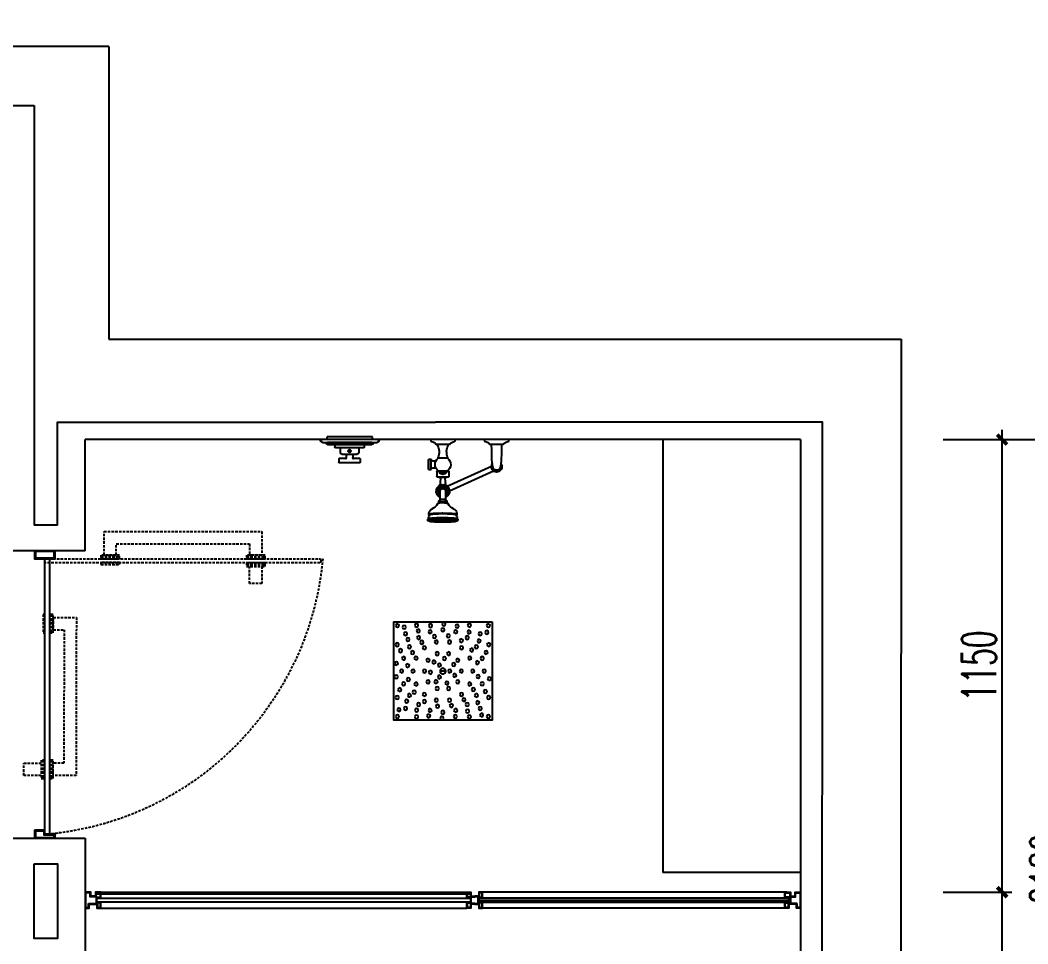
# Model space of a CAD drawing. Header units: inches. Extents: x 24920 to 61775, y 10942 to 38819.
# Drawn here: x 37308 to 39869, y 32917 to 35264 of the extents above; entities that cross this region are included whole.
import ezdxf

# ---------------------------------------------------------------- set-up
doc = ezdxf.new("R2010")
doc.units = ezdxf.units.IN
doc.header["$MEASUREMENT"] = 0
doc.header["$PDMODE"] = 1
doc.linetypes.add('HIDDEN', pattern=[9.525, 6.35, -3.175])
for name, color, linetype in [('cDS-Door', 2, 'Continuous'), ('cDS-FIXT', 31, 'Continuous'), ('DS-FINISH', 20, 'Continuous'), ('DS-GLASS', 12, 'Continuous'), ('FC-DIM-1', 50, 'Continuous'), ('FF-FIXT', 2, 'Continuous'), ('WALL', 2, 'Continuous')]:
    doc.layers.add(name, color=color, linetype=linetype)
doc.styles.add('DIM', font='simplex.shx', dxfattribs={"width": 0.6, "bigfont": 'extfont.shx'})
doc.linetypes.add('ZIGZAG', pattern='A,0.0001,-0.2,[131,ltypeshp.shx,S=0.2,R=0,X=-0.2,Y=0],-0.4,[131,ltypeshp.shx,S=0.2,R=180,X=0.2,Y=0],-0.2', length=0.8001)
doc.dimstyles.new('1比25', dxfattribs={"dimscale": 25, "dimtxt": 3.5, "dimasz": 1, "dimexe": 1, "dimexo": 1, "dimgap": 0.6, "dimtad": 1, "dimdec": 0, "dimrnd": 5, "dimzin": 0, "dimdsep": 46, "dimtxsty": 'DIM', "dimblk": 'ARCHTICK', "dimcen": 0.09, "dimdle": 1, "dimclrd": 1, "dimclre": 1, "dimclrt": 1, "dimadec": 0, "dimazin": 0, "dimtfac": 1, "dimtdec": 0, "dimtix": 1, "dimtmove": 2, "dimatfit": 3, "dimldrblk": '引线箭头（自定义）', "dimfxl": 0, "dimtolj": 1, "dimtzin": 0, "dimarcsym": 0})

# ---------------------------------------------------------------- blocks, each defined once
blk = doc.blocks.new('PF RAIN SHOWER 250')
at = {"layer": 'FF-FIXT', "color": 35}
blk.add_line((26.9, 0.8), (16.9, 0.8), dxfattribs=at)
at = {"layer": 'FF-FIXT'}
blk.add_lwpolyline([(107.6, -84.9), (107.6, 86.5), (-63.8, 86.5), (-63.8, -84.9)], close=True, dxfattribs=at)
at = {"layer": 'FF-FIXT', "color": 250}
for centre in [(-57.3, 80), (-54.7, 68.2), (-24.1, 80.5), (-23.9, 68.9), (-2.8, 79), (-0.4, 69.3), (20.2, 82.8), (21.9, 72.8), (43.4, 79.9), (44.1, 69.3), (64.8, 70.7), (67.9, 80.5), (89.3, 77.4), (101.1, 80), (-43.2, 65.9), (-41.2, 53.2), (-20.4, 59.1), (-10.3, 53.8), (10.3, 51.5), (12.5, 62.1), (33.5, 51.5), (36.6, 61), (58.6, 50.8), (64.2, 59.1), (82.7, 55.8), (86.9, 65.9), (-57.8, 46.8), (-53.4, 33.3), (-36.4, 43.1), (-28.1, 37.5), (-10.5, 41.5), (54.3, 41.5), (74.9, 33), (80.1, 43.1), (95.8, 36.4), (101.6, 46.8), (-46.6, 23.1), (-38.3, 15.5), (-25, 23.4), (-4, 19.6), (10, 19.3), (12, 31.2), (28.9, 21.7), (31.8, 31.2), (47.8, 19.6), (68.7, 23.4), (90.4, 23.1), (-59.5, 10.8), (-50.1, 0.8), (-30.1, 0.8), (-10.1, 0.8), (0, 3), (15.9, 11.2), (33.9, 0.8), (42.6, 8.3), (53.9, 0.8), (73.9, 0.8), (83.2, 10.2), (93.9, 0.8), (102.8, 14.2), (-59, -12.5), (-39.4, -8.6), (-4, -18), (6.5, -14.9), (15.9, -9.6), (40.7, -10.7), (47.8, -18), (82.1, -13.9), (-52, -34.8), (-46.6, -21.4), (-31.1, -31.4), (-25, -21.8), (12, -29.6), (24.6, -21), (31.8, -29.6), (68.7, -21.8), (71.9, -35.9), (90.4, -21.4), (97.2, -31.7), (-57.8, -45.2), (-39, -54.2), (-36.4, -41.5), (-14.8, -49.2), (-10.5, -39.8), (10.3, -49.9), (33.5, -49.9), (54.1, -52.2), (54.3, -39.8), (80.1, -41.5), (85, -51.6), (101.6, -45.2), (-43.2, -64.2), (-21, -69.1), (-20.4, -57.4), (-0.4, -67.7), (7.2, -59.4), (21.9, -71.2), (31.3, -60.5), (44.1, -67.7), (64.2, -57.4), (67.6, -67.2), (86.9, -64.2), (98.4, -66.6), (-57.3, -78.4), (-45.5, -75.7), (-24.1, -78.9), (0.4, -78.3), (23.6, -81.2), (46.6, -77.4), (67.9, -78.9), (101.1, -78.4)]:
    blk.add_circle(centre, 3, dxfattribs=at)
at = {"layer": 'FF-FIXT', "color": 35}
blk.add_circle((21.9, 0.8), 5, dxfattribs=at)
blk = doc.blocks.new('A$C4E025729')
at = {"layer": 'cDS-Door', "color": 251, "linetype": 'HIDDEN', "elevation": 0}
for points in [[(648, 52.3), (650, 54.3), (650, 751.3), (648, 753.3), (642, 753.3), (640, 751.3), (640, 54.3), (642, 52.3)], [(630.6, 611.8), (640, 611.8), (640, 564.8), (630.6, 564.8)], [(650, 611.8), (659.4, 611.8), (659.4, 564.8), (650, 564.8)], [(635.4, 241.8), (640.1, 241.8), (640.1, 194.8), (635.4, 194.8)], [(650.1, 241.8), (659.5, 241.8), (659.5, 194.8), (650.1, 194.8)]]:
    blk.add_lwpolyline(points, close=True, dxfattribs=at)
for points in [[(630.6, 603.9), (586.7, 603.9), (586.7, 572.6), (630.6, 572.6)], [(635.3, 564.8), (635.3, 611.8)], [(654.7, 564.8), (654.7, 611.8)], [(659.5, 202.6), (719, 202.7), (719, 604), (659.4, 603.9)], [(659.4, 603.9), (659.4, 572.6)], [(659.5, 233.9), (687.7, 233.9), (687.7, 572.6), (659.4, 572.6)], [(654.8, 194.8), (654.8, 241.8)], [(659.5, 202.6), (659.5, 233.9)]]:
    blk.add_lwpolyline(points, dxfattribs=at)
at = {"layer": 'cDS-Door', "color": 251, "linetype": 'HIDDEN'}
for points in [[(500.7, 73.7), (500.7, 132.3), (99.4, 132.2), (99.4, 73.7)], [(469.4, 73.7), (469.4, 101), (130.7, 100.9), (130.7, 73.7)], [(138.5, 69), (91.5, 69)], [(99.4, 73.7), (130.7, 73.7)], [(508.5, 69), (461.5, 69)], [(500.7, 73.7), (469.4, 73.7)], [(138.5, 47.6), (91.5, 47.6)], [(99.4, 42.9), (99.4, -1), (130.7, -1), (130.7, 42.9)]]:
    blk.add_lwpolyline(points, dxfattribs=at)
at = {"layer": 'cDS-Door', "color": 1}
blk.add_lwpolyline([(650, 62.3), (648, 64.3), (-48, 64.3), (-50, 62.3), (-50, 54.3), (-48, 52.3), (648, 52.3), (650, 54.3)], close=True, dxfattribs=at)
at = {"layer": 'cDS-Door', "color": 251, "linetype": 'HIDDEN'}
for points in [[(91.5, 64.3), (91.5, 73.7), (138.5, 73.7), (138.5, 64.3)], [(91.5, 42.9), (91.5, 52.3), (138.5, 52.3), (138.5, 42.9)], [(461.5, 64.3), (461.5, 73.7), (508.5, 73.7), (508.5, 64.3)], [(461.5, 47.6), (461.5, 52.3), (508.5, 52.3), (508.5, 47.6)]]:
    blk.add_lwpolyline(points, close=True, dxfattribs=at)
blk.add_arc((719.1, -10.9), 772.3, 95.1342, 174.7839, dxfattribs=at)
blk = doc.blocks.new('A$C071D5F4F')
at = {"layer": 'FF-FIXT'}
for p, q in [((-166.5, 0), (-166.5, -4.4)), ((-166.5, 0), (-106.5, 0)), ((-106.5, -4.4), (-106.5, 0)), ((-30, 0), (-30, -4.4)), ((-30, 0), (30, 0)), ((30, -4.4), (30, 0)), ((167.2, 0), (162.2, 0)), ((162.2, -2), (162.2, 0)), ((167.2, 0), (305.9, 0)), ((310.9, 0), (305.9, 0)), ((310.9, 0), (310.9, -2)), ((-153.5, -12), (-119.5, -12)), ((-17, -12), (17, -12)), ((305.9, -7), (167.2, -7)), ((180.2, -7.5), (177.2, -7.5)), ((177.2, -9.5), (177.2, -7.5)), ((179.2, -7.5), (179.2, -7)), ((180.2, -7.5), (292.9, -7.5)), ((292.9, -12.5), (180.2, -12.5)), ((199.7, -12.5), (199.7, -18.5)), ((273.2, -20), (201.2, -20)), ((213.7, -20), (213.7, -33.1)), ((260.7, -20), (260.7, -33.1)), ((274.7, -12.5), (274.7, -18.5)), ((295.9, -7.5), (292.9, -7.5)), ((293.9, -7.5), (293.9, -7)), ((295.9, -7.5), (295.9, -9.5)), ((12.6, -46.5), (-12.6, -46.5)), ((29.7, -50.7), (26.8, -53.3)), ((210.3, -48.8), (209.9, -57.3)), ((211.1, -48.1), (216.7, -48.1)), ((216.7, -48.1), (230.8, -48.1)), ((256.7, -37.1), (217.7, -37.1)), ((229.1, -37.1), (228.8, -45.8)), ((243.6, -48.1), (257.7, -48.1)), ((245.2, -37.1), (245.2, -38.3)), ((245.3, -40.8), (245.5, -45.8)), ((257.7, -48.1), (263.3, -48.1)), ((264, -48.8), (264.4, -57.3)), ((-147.8, -66.6), (-147.8, -71.2)), ((-125.4, -66.2), (-126, -64.4)), ((-125.3, -70.4), (-125.3, -67.4)), ((19, -56.8), (19, -54.5)), ((19, -71.5), (19, -69.2)), ((26.1, -53.5), (20, -53.5)), ((20, -72.5), (26.1, -72.5)), ((26.8, -72.7), (29.7, -75.3)), ((36.7, -51.5), (36.7, -74.5)), ((216.7, -58.1), (210.6, -58.1)), ((231, -58.1), (216.7, -58.1)), ((243.4, -58.1), (231, -58.1)), ((257.7, -58.1), (243.4, -58.1)), ((263.7, -58.1), (257.7, -58.1)), ((-15.4, -80.6), (-15.4, -93.9)), ((-14.5, -80), (-10.5, -80)), ((0, -94.5), (-14.5, -94.5)), ((-10.4, -80.1), (0, -80.1)), ((0, -80.5), (-8.9, -80.5)), ((-7.5, -84.3), (7.5, -84.3)), ((0, -80.1), (10.4, -80.1)), ((8.9, -80.5), (0, -80.5)), ((14.5, -94.5), (0, -94.5)), ((10.5, -80), (14.5, -80)), ((11.1, -80), (11.1, -79.6)), ((15.4, -80.6), (15.4, -93.9)), ((-7.1, -152.1), (-10.3, -155.2)), ((-7, -131), (-7, -152)), ((7, -152), (7, -131)), ((10.3, -155.2), (7.1, -152.1)), ((-10.9, -159.9), (-10.9, -161.6)), ((-10.3, -155.2), (-10.5, -155.7)), ((-10.5, -155.7), (-10.5, -158.1)), ((10.3, -155.2), (10.5, -155.7)), ((10.5, -158.1), (10.5, -155.7)), ((10.9, -161.6), (10.9, -159.9)), ((-36.2, -197.3), (-36.2, -201.3)), ((-35.6, -189.4), (-36, -190.2)), ((-36, -190.9), (-35.9, -191.2)), ((-35.9, -191.2), (-34.9, -192.3)), ((-35.5, -189), (-35.6, -189.4)), ((-34.5, -193.5), (-34.5, -193.9)), ((-5.8, -202.5), (-5.8, -204)), ((-5.5, -204.3), (-2.8, -204.7)), ((-5.5, -204.3), (-5.4, -204.3)), ((-5.4, -204.3), (-2.7, -204.7)), ((-2.7, -204.7), (-2.8, -204.7)), ((-2.7, -204.7), (2.7, -204.7)), ((-2.7, -204.7), (2.7, -204.7)), ((-2.7, -204.7), (-2.7, -204.7)), ((2.7, -204.7), (5.4, -204.3)), ((2.8, -204.7), (2.7, -204.7)), ((2.7, -204.7), (2.7, -204.7)), ((2.8, -204.7), (5.5, -204.3)), ((5.4, -204.3), (5.5, -204.3)), ((5.8, -204), (5.8, -202.5)), ((34.5, -193.9), (34.5, -193.5)), ((34.9, -192.3), (35.9, -191.2)), ((35, -192), (34.9, -192.3)), ((35.2, -195.4), (35.1, -195.3)), ((36, -190.2), (35.6, -189.4)), ((36.2, -201.3), (36.2, -197.3)), ((38.5, -204.6), (38.6, -204.6))]:
    blk.add_line(p, q, dxfattribs=at)
at = {"layer": 'FF-FIXT', "color": 8}
for p, q in [((179.2, 7), (293.9, 7)), ((179.2, 0), (179.2, 7)), ((293.9, 0), (293.9, 7)), ((-11.1, -118.5), (-123.2, -67.5)), ((-128.8, -79.9), (-16.7, -130.9))]:
    blk.add_line(p, q, dxfattribs=at)
at = {"layer": 'FF-FIXT', "extrusion": (0, 1, 0)}
for p, q in [((29.9, -75.5), (29.9, -50.5)), ((29.9, -50.5), (36.1, -50.5)), ((36.1, -75.5), (36.1, -50.5)), ((36.1, -75.5), (29.9, -75.5))]:
    blk.add_line(p, q, dxfattribs=at)
at = {"layer": 'FF-FIXT', "flags": 128}
for points in [[(-149.2, -12), (-148.9, -26.6), (-148.8, -33.2), (-148.7, -39.8), (-148.5, -46.3), (-148.4, -52.9)], [(-124.7, -52.9), (-124.6, -46.3), (-124.4, -39.8), (-124.3, -33.2), (-124.2, -26.6), (-123.9, -12)], [(-148.4, -52.9), (-148, -56.7), (-147.6, -59.7), (-147.3, -62), (-147, -63.8), (-146.7, -65.8), (-146.2, -68.2), (-145.5, -71), (-144.9, -72.3), (-144.5, -73)], [(-147, -64.2), (-147.2, -64.6), (-147.8, -66.6)], [(-128.6, -73), (-128.2, -72.3), (-127.6, -71), (-126.8, -68.2), (-126.3, -65.8), (-126, -63.8), (-125.8, -62), (-125.5, -59.7), (-125.1, -56.7), (-124.7, -52.9)], [(-4.8, -97.4), (-5.9, -107.3), (-6.4, -111.4)], [(6.4, -111.4), (6.2, -109.3), (4.8, -97.4)], [(-14.1, -122.1), (-14, -121.9), (-13.9, -121.7)], [(-13.9, -140.3), (-14, -140.1), (-14.1, -139.9)], [(-7, -133.6), (-7.3, -132.7), (-7.5, -131)], [(-9.9, -161.3), (-10.1, -161.3), (-11.1, -161.5), (-12.1, -161.8), (-12.6, -162), (-13.1, -162.3), (-13.5, -162.8), (-13.5, -162.9)], [(-10.5, -158.1), (-10.4, -158.3), (-10.3, -158.6), (-10, -158.8), (-9.7, -158.9)], [(-10.3, -159.1), (-9.7, -158.9), (-9, -158.7), (-8, -158.6), (-6.6, -158.4), (-5.1, -158.3), (-3.3, -158.3), (-1.4, -158.2), (0.5, -158.2), (2.4, -158.2), (4.2, -158.3), (5.9, -158.4), (7.3, -158.5), (8.5, -158.6), (9.4, -158.8), (9.8, -158.9)], [(-4.2, -160.7), (-3, -160.7), (-1, -160.6), (1, -160.6), (3, -160.7), (4.8, -160.7), (6.6, -160.8), (8, -161), (9.2, -161.1), (10.1, -161.3), (10.7, -161.4), (10.8, -161.5)], [(9.7, -158.9), (10.2, -158.7), (10.4, -158.4), (10.5, -158.1)], [(-38, -202.3), (-38.4, -203.7), (-38.5, -204.7)], [(-38.5, -204.7), (-38.4, -205.4), (-38.1, -205.8), (-37.6, -206.1), (-36.9, -206.5), (-35.8, -206.8), (-35.3, -206.9)], [(-37.3, -201.7), (-37.8, -202), (-38, -202.3)], [(-37.3, -201.7), (-37.1, -201.7), (-36.4, -201.3), (-35.4, -201), (-34, -200.7), (-32.4, -200.4), (-30.4, -200.2), (-28.1, -199.9), (-25.6, -199.7), (-22.8, -199.5), (-19.8, -199.3), (-16.6, -199.1), (-13.3, -199), (-9.9, -198.9), (-6.3, -198.8), (-2.7, -198.8), (0.9, -198.8), (4.5, -198.8), (8.1, -198.8), (11.6, -198.9), (15, -199), (18.2, -199.2), (21.3, -199.4), (24.2, -199.6), (26.9, -199.8), (29.3, -200), (31.4, -200.3), (33.2, -200.6), (34.8, -200.9), (36, -201.2), (36.8, -201.5), (37.9, -202.3)], [(-36, -190.9), (-36, -190.2)], [(35.6, -189.4), (35.6, -189.4), (35.2, -189.1), (34.5, -188.8), (33.5, -188.5), (32.1, -188.2), (30.4, -187.9), (28.4, -187.6), (26.1, -187.4), (23.6, -187.2), (20.8, -187), (17.8, -186.8), (14.7, -186.6), (11.4, -186.5), (7.9, -186.4), (4.4, -186.4), (0.9, -186.3), (-2.7, -186.4), (-6.2, -186.4), (-9.7, -186.5), (-13, -186.6), (-16.3, -186.7), (-19.3, -186.9), (-22.2, -187.1), (-24.9, -187.3), (-27.3, -187.5), (-29.4, -187.8), (-31.3, -188), (-32.8, -188.3), (-34.1, -188.6), (-34.9, -188.9), (-35.5, -189.3), (-35.6, -189.4)], [(-35.6, -205), (-34.9, -204.8), (-33.7, -204.5), (-32.2, -204.2), (-30.3, -203.9), (-28.2, -203.6), (-25.8, -203.4), (-23.1, -203.2), (-20.3, -203), (-17.2, -202.8), (-14, -202.7), (-10.6, -202.6), (-7.1, -202.5), (-3.6, -202.5), (0, -202.4), (3.6, -202.5), (7.1, -202.5), (10.6, -202.6), (14, -202.7), (17.2, -202.8), (20.3, -203), (23.1, -203.2), (25.8, -203.4), (28.2, -203.6), (30.3, -203.9), (32.2, -204.2), (33.7, -204.5), (34.9, -204.8), (35.6, -205)], [(-35.3, -186.8), (-35.5, -188.5), (-35.5, -189.2)], [(-34.9, -192.3), (-35, -192), (-34.9, -191.7), (-34.3, -191.4), (-33.4, -191.1), (-32.2, -190.8), (-30.6, -190.5), (-28.8, -190.2), (-26.6, -190), (-24.1, -189.7), (-21.4, -189.5), (-18.5, -189.3), (-15.4, -189.2), (-12.2, -189), (-8.8, -188.9), (-5.3, -188.9), (-1.8, -188.8), (1.8, -188.8), (5.3, -188.9), (8.8, -188.9), (12.2, -189), (15.4, -189.2), (18.5, -189.3), (21.4, -189.5), (24.1, -189.7), (26.6, -190), (28.8, -190.2), (30.6, -190.5), (32.2, -190.8), (33.4, -191.1), (34.3, -191.4), (34.9, -191.7), (35, -192)], [(-21.5, -203.2), (-21.5, -203.2), (-21.7, -203.2), (-21.9, -203.2), (-22.2, -203.3), (-22.5, -203.2), (-22.7, -203.2), (-22.9, -203.2), (-22.9, -203.2), (-22.9, -203.2)], [(-16.8, -203.6), (-16.8, -203.7), (-17, -203.7), (-17.2, -203.7), (-17.5, -203.7), (-17.8, -203.7), (-18, -203.7), (-18.2, -203.7), (-18.2, -203.6), (-18.2, -203.6), (-18, -203.6), (-17.8, -203.6), (-17.5, -203.6), (-17.2, -203.6), (-17, -203.6), (-16.8, -203.6), (-16.8, -203.6)], [(-18.1, -203.6), (-18.1, -203.6), (-18.1, -203.6), (-18.1, -203.6), (-17.9, -203.6), (-17.7, -203.6), (-17.7, -203.6)], [(-17.7, -203.6), (-17.5, -203.6), (-17.2, -203.6), (-17, -203.6), (-16.9, -203.6), (-16.8, -203.6), (-16.8, -203.6)], [(-13.4, -203.3), (-13.4, -203.3), (-13.3, -203.3), (-13.3, -203.3), (-13.1, -203.3), (-12.9, -203.2), (-12.9, -203.2)], [(-12, -203.3), (-12, -203.3), (-12.2, -203.4), (-12.4, -203.4), (-12.7, -203.4), (-13, -203.4), (-13.2, -203.4), (-13.4, -203.3), (-13.4, -203.3), (-13.4, -203.3), (-13.2, -203.3), (-13, -203.2), (-12.7, -203.2), (-12.4, -203.2), (-12.2, -203.3), (-12, -203.3), (-12, -203.3)], [(-12.9, -203.2), (-12.7, -203.2), (-12.4, -203.2), (-12.2, -203.3), (-12.1, -203.3), (-12.1, -203.3), (-12.1, -203.3)], [(-11, -204), (-11, -204), (-11.2, -204), (-11.4, -204), (-11.7, -204), (-12, -204), (-12.2, -204), (-12.4, -204), (-12.4, -204), (-12.4, -204), (-12.2, -203.9), (-12, -203.9), (-11.7, -203.9), (-11.4, -203.9), (-11.2, -203.9), (-11, -204), (-11, -204)], [(-12.3, -204), (-12.3, -204), (-12.3, -203.9), (-12.3, -203.9), (-12.1, -203.9), (-11.9, -203.9), (-11.8, -203.9)], [(-11.8, -203.9), (-11.6, -203.9), (-11.4, -203.9), (-11.2, -203.9), (-11.1, -203.9), (-11, -204), (-11, -204)], [(-8.6, -202.9), (-8.6, -202.9), (-8.5, -202.9), (-8.5, -202.9), (-8.3, -202.9), (-8.1, -202.9), (-8.1, -202.9)], [(-7.2, -203), (-7.2, -203), (-7.4, -203), (-7.6, -203), (-7.9, -203), (-8.2, -203), (-8.4, -203), (-8.6, -203), (-8.6, -203), (-8.6, -202.9), (-8.4, -202.9), (-8.2, -202.9), (-7.9, -202.9), (-7.6, -202.9), (-7.4, -202.9), (-7.2, -202.9), (-7.2, -203)], [(-8.1, -202.9), (-7.9, -202.9), (-7.6, -202.9), (-7.4, -202.9), (-7.3, -202.9), (-7.3, -202.9), (-7.3, -202.9)], [(-6, -203.6), (-6, -203.6), (-6.2, -203.6), (-6.4, -203.6), (-6.7, -203.7), (-7, -203.6), (-7.2, -203.6), (-7.4, -203.6), (-7.4, -203.6), (-7.4, -203.6), (-7.2, -203.5), (-7, -203.5), (-6.7, -203.5), (-6.4, -203.5), (-6.2, -203.5), (-6, -203.6), (-6, -203.6)], [(-7.3, -203.6), (-7.3, -203.6), (-7.3, -203.6), (-7.3, -203.5), (-7.1, -203.5), (-6.9, -203.5), (-6.8, -203.5)], [(-6.8, -203.5), (-6.6, -203.5), (-6.4, -203.5), (-6.2, -203.5), (-6.1, -203.6), (-6, -203.6), (-6, -203.6)], [(-5.7, -204.2), (-5.8, -204.2), (-5.9, -204.2), (-5.8, -204.1), (-5.7, -204.1)], [(-5.8, -204.1), (-5.8, -204.1), (-5.8, -204.1), (-5.7, -204.1)], [(6, -203.6), (6, -203.6), (6.1, -203.6), (6.1, -203.5), (6.3, -203.5), (6.5, -203.5), (6.5, -203.5)], [(7.4, -203.6), (7.4, -203.6), (7.2, -203.6), (7, -203.6), (6.7, -203.7), (6.4, -203.6), (6.2, -203.6), (6, -203.6), (6, -203.6), (6, -203.6), (6.2, -203.5), (6.4, -203.5), (6.7, -203.5), (7, -203.5), (7.2, -203.5), (7.4, -203.6), (7.4, -203.6)], [(6.5, -203.5), (6.7, -203.5), (7, -203.5), (7.2, -203.5), (7.3, -203.6), (7.3, -203.6), (7.3, -203.6)], [(7.8, -204.1), (7.8, -204.1), (7.9, -204.1), (7.9, -204.1), (8.1, -204), (8.3, -204), (8.3, -204)], [(9.2, -204.1), (9.2, -204.1), (9, -204.1), (8.8, -204.2), (8.5, -204.2), (8.2, -204.2), (8, -204.1), (7.8, -204.1), (7.8, -204.1), (7.8, -204.1), (8, -204), (8.2, -204), (8.5, -204), (8.8, -204), (9, -204), (9.2, -204.1), (9.2, -204.1)], [(8.3, -204), (8.5, -204), (8.8, -204), (9, -204), (9.1, -204.1), (9.1, -204.1), (9.1, -204.1)], [(11.3, -202.8), (11.2, -202.8), (11.1, -202.8), (10.8, -202.8), (10.6, -202.9), (10.3, -202.8), (10.1, -202.8), (9.9, -202.8), (9.8, -202.8), (9.9, -202.8), (10.1, -202.7), (10.3, -202.7), (10.6, -202.7), (10.8, -202.7), (11.1, -202.7), (11.2, -202.8), (11.3, -202.8)], [(9.9, -202.8), (9.9, -202.8), (9.9, -202.8), (10, -202.7), (10.1, -202.7), (10.4, -202.7), (10.4, -202.7)], [(10.4, -202.7), (10.6, -202.7), (10.9, -202.7), (11.1, -202.7), (11.2, -202.8), (11.2, -202.8), (11.2, -202.8)], [(13.4, -203.3), (13.4, -203.3), (13.2, -203.4), (13, -203.4), (12.7, -203.4), (12.4, -203.4), (12.2, -203.4), (12, -203.3), (12, -203.3), (12, -203.3), (12.2, -203.3), (12.4, -203.2), (12.7, -203.2), (13, -203.2), (13.2, -203.3), (13.4, -203.3), (13.4, -203.3)], [(12.1, -203.3), (12.1, -203.3), (12.1, -203.3), (12.1, -203.3), (12.3, -203.3), (12.5, -203.2), (12.6, -203.2)], [(12.6, -203.2), (12.8, -203.2), (13, -203.2), (13.2, -203.3), (13.3, -203.3), (13.4, -203.3), (13.4, -203.3)], [(15.4, -203.8), (15.4, -203.8), (15.2, -203.9), (15, -203.9), (14.7, -203.9), (14.4, -203.9), (14.2, -203.9), (14, -203.8), (14, -203.8), (14, -203.8), (14.2, -203.8), (14.4, -203.8), (14.7, -203.8), (15, -203.8), (15.2, -203.8), (15.4, -203.8), (15.4, -203.8)], [(14.1, -203.8), (14.1, -203.8), (14.1, -203.8), (14.1, -203.8), (14.3, -203.8), (14.5, -203.8), (14.6, -203.8)], [(14.6, -203.8), (14.8, -203.8), (15, -203.8), (15.2, -203.8), (15.3, -203.8), (15.4, -203.8), (15.4, -203.8)], [(18.2, -202.9), (18.2, -202.9), (18, -202.9), (17.8, -202.9), (17.5, -202.9), (17.2, -202.9), (17, -202.9), (16.8, -202.9), (16.8, -202.9), (16.8, -202.8), (17, -202.8), (17.1, -202.8)], [(20.7, -203.4), (20.7, -203.5), (20.5, -203.5), (20.3, -203.5), (20, -203.5), (19.7, -203.5), (19.5, -203.5), (19.3, -203.5), (19.3, -203.4), (19.3, -203.4), (19.5, -203.4), (19.7, -203.4), (20, -203.4), (20.3, -203.4), (20.5, -203.4), (20.7, -203.4), (20.7, -203.4)], [(19.4, -203.4), (19.4, -203.4), (19.4, -203.4), (19.4, -203.4), (19.6, -203.4), (19.8, -203.4), (19.9, -203.4)], [(19.9, -203.4), (20.1, -203.4), (20.3, -203.4), (20.5, -203.4), (20.6, -203.4), (20.7, -203.4), (20.7, -203.4)], [(35.5, -189), (35.4, -187.6), (35.3, -186.5)], [(35.6, -189.4), (35.6, -189.4), (35.5, -189)], [(35.9, -191.2), (35.9, -191.1), (36, -190.9)], [(36, -190.2), (36, -190.9), (36, -190.9)], [(36.5, -206.6), (37, -206.4), (37.8, -206), (38.2, -205.6), (38.5, -205.1), (38.5, -204.5), (38.5, -204.5)], [(-35.4, -204.9), (-35.3, -205.1), (-34.8, -205.4), (-33.9, -205.7), (-32.7, -206), (-31.2, -206.3), (-29.3, -206.6), (-27.2, -206.8), (-24.8, -207.1), (-22.1, -207.3), (-19.2, -207.5), (-16.2, -207.6), (-13, -207.7), (-9.6, -207.8), (-6.2, -207.9), (-2.7, -208), (0.9, -208), (4.4, -207.9), (7.9, -207.9), (11.3, -207.8), (14.6, -207.7), (17.7, -207.5), (20.7, -207.4), (23.5, -207.2), (26, -206.9), (28.3, -206.7), (30.3, -206.4), (32, -206.1), (33.3, -205.8), (34.4, -205.5), (35.1, -205.2), (35.4, -204.9)], [(-35.3, -206.9), (-34.8, -207), (-33.3, -207.3), (-31.4, -207.6), (-29.3, -207.9), (-26.9, -208.1), (-24.2, -208.3), (-21.3, -208.5), (-18.3, -208.7), (-15, -208.9), (-11.6, -209), (-8.1, -209.1), (-4.5, -209.1), (-0.9, -209.2), (2.7, -209.1), (6.3, -209.1), (9.9, -209), (13.3, -208.9), (16.6, -208.8), (19.8, -208.6), (22.8, -208.5), (25.6, -208.2), (28.1, -208), (30.4, -207.7), (32.4, -207.5), (34.1, -207.2), (35.4, -206.9), (36.5, -206.6)], [(34.3, -206.9), (33.7, -207), (32.2, -207.3), (30.3, -207.6), (28.2, -207.8), (25.8, -208.1), (23.1, -208.3), (20.3, -208.5), (17.2, -208.7), (14, -208.8), (10.6, -208.9), (7.1, -209), (3.6, -209), (0, -209.1), (-3.6, -209), (-7.1, -209), (-10.6, -208.9), (-14, -208.8), (-17.2, -208.7), (-20.3, -208.5), (-23.1, -208.3), (-25.8, -208.1), (-28.2, -207.8), (-30.3, -207.6), (-32.2, -207.3), (-33.7, -207), (-34.2, -206.9)], [(35.6, -205), (35.8, -205.1), (36.3, -205.4), (36.5, -205.7), (36.3, -206.1), (35.8, -206.4), (34.9, -206.7), (34.3, -206.9)]]:
    blk.add_lwpolyline(points, dxfattribs=at)
at = {"layer": 'FF-FIXT'}
blk.add_circle((237.2, -29.1), 3, dxfattribs=at)
for centre, radius, start, end in [((-166, -4.4), 0.5, 180, 264.8838), ((-167.6, -22.4), 17.5, 36.2921, 84.8838), ((-105.4, -22.4), 17.5, 95.1162, 143.7079), ((-107, -4.4), 0.5, 275.1162, 0), ((-29.5, -4.4), 0.5, 180, 264.8838), ((-31.1, -22.4), 17.5, 36.2921, 84.8838), ((-12.5, -12), 2.5, 180, 211.1812), ((-44.6, -31.4), 35, 335.1125, 31.1812), ((44.6, -31.4), 35, 148.8188, 204.8875), ((12.5, -12), 2.5, 328.8188, 0), ((31.1, -22.4), 17.5, 95.1162, 143.7079), ((29.5, -4.4), 0.5, 275.1162, 0), ((167.2, -2), 5, 180, 270), ((180.2, -9.5), 3, 180, 270), ((201.2, -18.5), 1.5, 180, 270), ((273.2, -18.5), 1.5, 270, 0), ((292.9, -9.5), 3, 270, 0), ((305.9, -2), 5, 270, 0), ((0, -63), 20, 126.6335, 238.533), ((-12.6, -46.3), 0.25, 155.1125, 270), ((-12.1, -46.8), 0.25, 306.6335, 90), ((0, -63), 20, 301.467, 53.3665), ((12.1, -46.8), 0.25, 90, 233.3665), ((12.6, -46.3), 0.25, 270, 24.8875), ((30.3, -51.5), 1, 115.8296, 131.0091), ((35.7, -51.5), 1, 0, 64.1878), ((211.1, -48.8), 0.75, 90, 177.1727), ((217.7, -33.1), 4, 180, 270), ((225.8, -45.6), 3, 327.7825, 358), ((248.5, -45.6), 3, 182, 212.2175), ((256.7, -33.1), 4, 270, 0), ((263.3, -48.8), 0.75, 2.8273, 90), ((-136.5, -68.9), 13.4, 149.6494, 210.3506), ((-136.5, -68.9), 13.4, 211.1852, 328.5543), ((-136.5, -68.9), 11.5, 191.5058, 346.4124), ((-136.5, -68.9), 13.4, 329.6494, 30.3506), ((20, -54.5), 1, 90, 180), ((20, -71.5), 1, 180, 270), ((26.1, -52.5), 1, 270, 311.0091), ((26.1, -73.5), 1, 48.9909, 90), ((30.3, -74.5), 1, 228.9909, 244.1878), ((35.7, -74.5), 1, 295.8296, 0), ((210.6, -57.3), 0.75, 182.8273, 270), ((263.7, -57.3), 0.75, 270, 357.1727), ((-14.5, -81), 1, 90, 154.1877), ((-14.5, -93.5), 1, 205.8296, 270), ((-8.9, -77.5), 3, 238.533, 270), ((-7.5, -82.4), 1.9, 90, 270), ((0, -92), 9, 196.1698, 235.513), ((-2.8, -82.7), 5, 198.6931, 243.4327), ((0, -77.2), 11.2, 243.4327, 296.5673), ((2.8, -82.7), 5, 296.5673, 341.3069), ((0, -92), 9, 304.5221, 343.8302), ((7.5, -82.4), 1.9, 270, 90), ((8.9, -77.5), 3, 270, 301.467), ((14.5, -81), 1, 25.8296, 90), ((14.5, -93.5), 1, 270, 334.1877), ((0, -131), 16.7, 90, 245.1628), ((0, -131), 16.8, 126.0218, 146.1714), ((0, -131), 12.8, 303.2262, 180), ((-14.6, -110.8), 8.18, 305.4065, 355.8488), ((0, -131), 9.61, 316.7232, 180), ((0, -131), 9, 321.0576, 180), ((0, -131), 7.47, 339.6596, 180), ((0, -131), 7, 0, 180), ((0, -131), 16.7, 294.8372, 90), ((14.4, -110.8), 8.07, 185.5922, 235.2915), ((0, -131), 16.8, 294.7027, 53.9037), ((0, -131), 16.7, 213.8254, 245.2973), ((0, -131), 12.8, 180, 236.7738), ((0, -131), 9.61, 180, 223.2768), ((0, -131), 9, 180, 218.9424), ((-22.1, -188), 13.3, 111.8065, 174.4262), ((-38.1, -150.6), 27.5, 293.7327, 333.3669), ((-10.1, -159.8), 0.752, 103.635, 190.0805), ((-4.1, -191.7), 31, 90.1806, 101.9075), ((9.8, -160), 1.08, 5.5706, 89.658), ((10.8, -164.8), 3.26, 34.4849, 86.654), ((38.1, -150.6), 27.5, 206.6764, 246.3633), ((22.1, -188.1), 13.3, 6.8928, 67.889), ((-34, -197.2), 2.19, 122.0026, 183.1155), ((-36.2, -194), 1.73, 308.8997, 2.8008), ((-36.2, -193.4), 1.73, 358.1784, 39.9052), ((0, 79.8), 284.7, 264.4734, 275.5266), ((-22, -205.1), 2.03, 74.5756, 94.8331), ((-17.5, -199.6), 3.37, 257.7311, 282.5441), ((-17.1, -203.6), 0.811, 68.9826, 91.1838), ((-5.4, -204), 0.35, 180, 261.0699), ((-2.7, -204.4), 0.35, 261.0699, 270), ((2.7, -204.4), 0.35, 270, 278.9301), ((5.4, -204), 0.35, 278.9301, 0), ((35.9, -193.3), 1.43, 137.1169, 187.1714), ((36.2, -194), 1.63, 174.1767, 229.9456), ((33.7, -197.4), 2.48, 1.2673, 60.5272), ((32.8, -204.9), 5.74, 2.8731, 26.5362), ((-35.2, -206.4), 1.37, 105.4945, 153.8054), ((-34, -203.7), 3.15, 219.2611, 267.2791)]:
    blk.add_arc(centre, radius, start, end, dxfattribs=at)
for points, knots in [([(228.4, -47.2), (228.4, -47.2), (228.4, -47.3), (228.3, -47.3), (228.3, -47.3), (228.2, -47.5), (228.1, -47.5), (227.9, -47.7), (227.7, -47.8), (227.3, -48), (227, -48.1), (226.7, -48.1)], [-0.001259, -0.001259, -0.001259, -0.001259, 0.627312, 0.627312, 1.255882, 1.255882, 1.884452, 1.884452, 2.513022, 2.513022, 3.141593, 3.141593, 3.141593, 3.141593]), ([(237.2, -26), (236.8, -26), (236.4, -26), (235.6, -26.4), (235.2, -26.6), (234.7, -27.2), (234.5, -27.5), (234.1, -28.3), (234.1, -28.7), (234.1, -29.1), (234.1, -29.5), (234.1, -29.9), (234.5, -30.6), (234.7, -31), (235.2, -31.5), (235.6, -31.8), (236.4, -32.1), (236.8, -32.2), (237.2, -32.2)], [1.4030318, 1.4030318, 1.4030318, 1.4030318, 1.5199505, 1.5199505, 1.6368692, 1.6368692, 1.7537891, 1.7537891, 1.870709, 1.870709, 1.870709, 1.9876289, 1.9876289, 2.1045489, 2.1045489, 2.2214676, 2.2214676, 2.3383863, 2.3383863, 2.3383863, 2.3383863]), ([(237.2, -32.2), (237.6, -32.2), (238, -32.1), (238.7, -31.8), (239.1, -31.5), (239.6, -31), (239.9, -30.6), (240.2, -29.9), (240.3, -29.5), (240.3, -28.7), (240.2, -28.3), (239.9, -27.5), (239.6, -27.2), (239.1, -26.6), (238.7, -26.4), (238, -26), (237.6, -26), (237.2, -26)], [0.4676773, 0.4676773, 0.4676773, 0.4676773, 0.584596, 0.584596, 0.7015147, 0.7015147, 0.8184346, 0.8184346, 0.9353545, 0.9353545, 1.0522744, 1.0522744, 1.1691943, 1.1691943, 1.2861131, 1.2861131, 1.4030318, 1.4030318, 1.4030318, 1.4030318]), ([(245.2, -38.3), (245.2, -38.3), (245.2, -38.4), (245.2, -38.5), (245.2, -38.6), (245.2, -38.8), (245.2, -38.9), (245.2, -39.2), (245.2, -39.4), (245.2, -39.6)], [0.5577167, 0.5577167, 0.5577167, 0.5577167, 0.6039327, 0.6039327, 0.6501487, 0.6501487, 0.6963104, 0.6963104, 0.742472, 0.742472, 0.742472, 0.742472]), ([(245.2, -39.6), (245.2, -39.7), (245.2, -39.9), (245.2, -40.2), (245.3, -40.3), (245.3, -40.5), (245.3, -40.6), (245.3, -40.8), (245.3, -40.8), (245.3, -40.8)], [0, 0, 0, 0, 0.0466396, 0.0466396, 0.0932793, 0.0932793, 0.13988, 0.13988, 0.1864807, 0.1864807, 0.1864807, 0.1864807]), ([(246, -47.2), (246, -47.2), (246, -47.3), (246, -47.3), (246, -47.3), (246.1, -47.5), (246.2, -47.5), (246.4, -47.7), (246.6, -47.8), (247.1, -48), (247.3, -48.1), (247.6, -48.1)], [-0.001259, -0.001259, -0.001259, -0.001259, 0.627312, 0.627312, 1.255882, 1.255882, 1.884452, 1.884452, 2.513022, 2.513022, 3.141593, 3.141593, 3.141593, 3.141593]), ([(247.6, -48.1), (247.3, -48.1), (247.1, -48), (246.6, -47.8), (246.4, -47.7), (246.2, -47.5), (246.1, -47.5), (246, -47.3), (246, -47.3), (246, -47.3), (246, -47.2), (246, -47.2)], [-3.141593, -3.141593, -3.141593, -3.141593, -2.513526, -2.513526, -1.885459, -1.885459, -1.257392, -1.257392, -0.629325, -0.629325, -0.001259, -0.001259, -0.001259, -0.001259]), ([(-148, -75.8), (-148, -75.8), (-148, -75.8), (-148.1, -75.7), (-148.1, -75.7), (-148.1, -75.7), (-148.1, -75.7)], [0, 0, 0, 0, 0.470326, 0.793488, 0.986089, 1, 1, 1, 1]), ([(-144.6, -73), (-144.2, -73.5), (-143.3, -74.9), (-141.1, -76.7), (-138.6, -77.5), (-136.5, -77.7), (-134.4, -77.5), (-131.9, -76.6), (-129.8, -74.9), (-128.8, -73.5), (-128.5, -73)], [0, 0, 0, 0, 0.097087, 0.260927, 0.425213, 0.500142, 0.586156, 0.745621, 0.907977, 1, 1, 1, 1]), ([(-125.3, -67.4), (-125.3, -67.2), (-125.3, -66.8), (-125.4, -66.4), (-125.4, -66.2)], [0, 0, 0, 0, 0.6492593, 1, 1, 1, 1]), ([(-125.4, -71.6), (-125.4, -71.5), (-125.3, -71.1), (-125.3, -70.7), (-125.3, -70.4)], [0, 0, 0, 0, 0.245941, 1, 1, 1, 1]), ([(-125, -75.7), (-125, -75.7), (-125, -75.7), (-125, -75.7), (-125, -75.7), (-125, -75.7), (-125, -75.7), (-125, -75.8), (-125.1, -75.8), (-125.1, -75.9), (-125.1, -75.9), (-125.1, -75.9)], [0, 0, 0, 0, 0.014458, 0.021003, 0.021329, 0.063553, 0.111568, 0.204103, 0.376565, 0.689972, 1, 1, 1, 1]), ([(4.8, -97.4), (4.8, -97.4), (4.8, -97.3), (4.7, -97.1), (4.5, -96.7), (4.2, -96.4), (3.7, -96), (3.1, -95.6), (2.4, -95.3), (1.7, -95.1), (1, -95), (0.4, -94.9), (0.1, -94.9), (-0.3, -94.9), (-0.7, -94.9), (-1.2, -95), (-1.9, -95.2), (-2.7, -95.4), (-3.4, -95.8), (-3.9, -96.1), (-4.4, -96.5), (-4.6, -96.9), (-4.8, -97.2), (-4.8, -97.4), (-4.8, -97.4)], [0, 0, 0, 0, 0.00159, 0.04023, 0.079982, 0.132329, 0.18614, 0.249306, 0.314158, 0.375141, 0.437729, 0.469299, 0.501161, 0.516858, 0.548514, 0.580458, 0.644864, 0.711183, 0.77514, 0.840871, 0.890093, 0.940575, 0.97815, 1, 1, 1, 1]), ([(7.1, -152.1), (7, -152.1), (6.9, -152), (6, -151.8), (4.4, -151.6), (2.2, -151.5), (-0.2, -151.5), (-2.6, -151.5), (-4.7, -151.7), (-6.3, -151.8), (-7, -152), (-7.1, -152.1), (-7.1, -152.1)], [0, 0, 0, 0, 0.053936, 0.167981, 0.282024, 0.396066, 0.510108, 0.624151, 0.738197, 0.852246, 0.9663, 1, 1, 1, 1])]:
    blk.add_open_spline(points, degree=3, knots=knots, dxfattribs=at)
blk = doc.blocks.new('_ArchTick')
at = {"color": 0, "linetype": 'ByBlock', "const_width": 0.4}
blk.add_lwpolyline([(-0.5, -0.5), (0.5, 0.5)], dxfattribs=at)
blk = doc.blocks.new('*D1208')
at = {"color": 1, "lineweight": -2, "transparency": 16777216}
for p, q in [((38666.3, 35165.5), (38666.3, 35340.5)), ((38866, 35165.5), (38866, 35340.5)), ((38641.3, 35315.5), (38891, 35315.5))]:
    blk.add_line(p, q, dxfattribs=at)
at = {"layer": 'Defpoints', "color": 0, "transparency": 16777216}
for p in [(38866, 35315.5), (38666.3, 34839.7), (38866, 34023.1)]:
    blk.add_point(p, dxfattribs=at)
at = {"color": 1, "lineweight": -2, "transparency": 16777216, "xscale": 25, "yscale": 25, "zscale": 25, "rotation": 180}
blk.add_blockref('_ArchTick', (38666.3, 35315.5), dxfattribs=at)
at = {"color": 1, "lineweight": -2, "transparency": 16777216, "xscale": 25, "yscale": 25, "zscale": 25}
blk.add_blockref('_ArchTick', (38866, 35315.5), dxfattribs=at)
at = {"color": 1, "transparency": 16777216, "insert": (38766.1, 35374.2), "char_height": 87.5, "attachment_point": 5, "style": 'DIM'}
blk.add_mtext('\\A1;200', dxfattribs=at)
blk = doc.blocks.new('引线箭头（自定义）')
at = {"linetype": 'ByBlock', "lineweight": -2}
h = blk.add_hatch(color=8, dxfattribs=at)
h.dxf.hatch_style = 1
h.paths.add_polyline_path([(-1.2, -0.96), (-0.31, 0), (-1.2, 0.96), (-0.91, 1.21), (0, 0), (-0.91, -1.21)])
at = {"color": 0, "linetype": 'ByBlock', "lineweight": -2}
blk.add_line((-0.31, 0), (-4.75, 0), dxfattribs=at)
blk.add_lwpolyline([(-1.2, -0.96), (-0.31, 0), (-1.2, 0.96), (-0.91, 1.21), (0, 0), (-0.91, -1.21)], close=True, dxfattribs=at)
blk = doc.blocks.new('*D1209')
at = {"color": 1, "lineweight": -2, "transparency": 16777216}
for p, q in [((38866, 35165.5), (38866, 35340.5)), ((40683.7, 35165.5), (40683.7, 35340.5)), ((38841, 35315.5), (40708.7, 35315.5))]:
    blk.add_line(p, q, dxfattribs=at)
at = {"layer": 'Defpoints', "color": 0, "transparency": 16777216}
for p in [(40683.7, 35315.5), (38866, 34023.1), (40683.7, 34023.1, 0)]:
    blk.add_point(p, dxfattribs=at)
at = {"color": 1, "lineweight": -2, "transparency": 16777216, "xscale": 25, "yscale": 25, "zscale": 25, "rotation": 180}
blk.add_blockref('_ArchTick', (38866, 35315.5), dxfattribs=at)
at = {"color": 1, "lineweight": -2, "transparency": 16777216, "xscale": 25, "yscale": 25, "zscale": 25}
blk.add_blockref('_ArchTick', (40683.7, 35315.5), dxfattribs=at)
at = {"color": 1, "transparency": 16777216, "insert": (39774.8, 35374.2), "char_height": 87.5, "attachment_point": 5, "style": 'DIM'}
blk.add_mtext('\\A1;1820', dxfattribs=at)
blk = doc.blocks.new('*D1211')
at = {"color": 1, "lineweight": -2, "transparency": 16777216}
for p, q in [((41195.9, 31816.4), (41195.9, 32898)), ((41045.9, 32873), (41220.9, 32873)), ((41045.9, 31841.4), (41220.9, 31841.4))]:
    blk.add_line(p, q, dxfattribs=at)
at = {"layer": 'Defpoints', "color": 0, "transparency": 16777216}
for p in [(40145.2, 32873, 0), (41195.9, 32873), (40683.7, 31841.4, 0)]:
    blk.add_point(p, dxfattribs=at)
at = {"color": 1, "lineweight": -2, "transparency": 16777216, "xscale": 25, "yscale": 25, "zscale": 25}
for p, rotation in [((41195.9, 32873), 90), ((41195.9, 31841.4), 270)]:
    blk.add_blockref('_ArchTick', p, dxfattribs=dict(at, rotation=rotation))
at = {"color": 1, "transparency": 16777216, "insert": (41137.2, 32357.2), "char_height": 87.5, "attachment_point": 5, "rotation": 90, "style": 'DIM'}
blk.add_mtext('\\A1;1030', dxfattribs=at)
blk = doc.blocks.new('*D1212')
at = {"color": 1, "lineweight": -2, "transparency": 16777216}
for p, q in [((41195.9, 32848), (41195.9, 34048.1)), ((41045.9, 34023.1), (41220.9, 34023.1)), ((41045.9, 32873), (41220.9, 32873))]:
    blk.add_line(p, q, dxfattribs=at)
at = {"layer": 'Defpoints', "color": 0, "transparency": 16777216}
for p in [(40683.7, 34023.1, 0), (41195.9, 34023.1), (40145.2, 32873, 0)]:
    blk.add_point(p, dxfattribs=at)
at = {"color": 1, "lineweight": -2, "transparency": 16777216, "xscale": 25, "yscale": 25, "zscale": 25}
for p, rotation in [((41195.9, 34023.1), 90), ((41195.9, 32873), 270)]:
    blk.add_blockref('_ArchTick', p, dxfattribs=dict(at, rotation=rotation))
at = {"color": 1, "transparency": 16777216, "insert": (41137.2, 33448), "char_height": 87.5, "attachment_point": 5, "rotation": 90, "style": 'DIM'}
blk.add_mtext('\\A1;1150', dxfattribs=at)
blk = doc.blocks.new('*D1213')
at = {"color": 1, "lineweight": -2, "transparency": 16777216}
for p, q in [((41369.3, 31816.4), (41369.3, 34048.1)), ((41219.3, 34023.1), (41394.3, 34023.1)), ((41219.3, 31841.4), (41394.3, 31841.4))]:
    blk.add_line(p, q, dxfattribs=at)
at = {"layer": 'Defpoints', "color": 0, "transparency": 16777216}
for p in [(41053.5, 34023.1), (41369.3, 34023.1), (41053.5, 31841.4)]:
    blk.add_point(p, dxfattribs=at)
at = {"color": 1, "lineweight": -2, "transparency": 16777216, "xscale": 25, "yscale": 25, "zscale": 25}
for p, rotation in [((41369.3, 34023.1), 90), ((41369.3, 31841.4), 270)]:
    blk.add_blockref('_ArchTick', p, dxfattribs=dict(at, rotation=rotation))
at = {"color": 1, "transparency": 16777216, "insert": (41310.5, 32932.2), "char_height": 87.5, "attachment_point": 5, "rotation": 90, "style": 'DIM'}
blk.add_mtext('\\A1;2180', dxfattribs=at)
blk = doc.blocks.new('sge')
at = {"layer": 'DS-FINISH', "color": 3}
for p, q in [((40683.7, 34023.1, 0), (38866, 34023.1, 0)), ((40683.7, 34023.1, 0), (40683.7, 31841.4, 0)), ((38866, 33740.4, 0), (38666, 33740.4, 0))]:
    blk.add_line(p, q, dxfattribs=at)
at = {"layer": 'DS-FINISH', "color": 89, "ltscale": 2}
for p, q in [((38906, 32873, 0), (39835.9, 32873, 0)), ((40648.7, 32873, 0), (39875.9, 32873, 0)), ((38906, 32833, 0), (39835.9, 32833, 0)), ((40648.7, 32833, 0), (39875.9, 32833, 0))]:
    blk.add_line(p, q, dxfattribs=at)
at = {"layer": 'DS-FINISH', "color": 3, "elevation": 0}
for points in [[(38866, 33740.4), (38866, 34023.1)], [(38866, 33010.4), (38866, 32705.6), (38666, 32705.6), (38666, 33010.4)], [(38666, 33010.4), (38866, 33010.4)]]:
    blk.add_lwpolyline(points, dxfattribs=at)
at = {"layer": 'DS-FINISH', "elevation": 0}
for points in [[(38737.5, 33740.4), (38737.5, 33720.4), (38789.5, 33720.4), (38789.5, 33740.4), (38737.5, 33740.4)], [(38737.5, 33030.4), (38737.5, 33010.4), (38789.5, 33010.4), (38789.5, 33020.4), (38763.5, 33020.4), (38763.5, 33030.4), (38737.5, 33030.4)]]:
    blk.add_lwpolyline(points, dxfattribs=at)
at = {"layer": 'DS-FINISH', "color": 136, "elevation": 0}
for points in [[(38739.5, 33738.4), (38739.5, 33722.4), (38787.5, 33722.4), (38787.5, 33738.4)], [(38739.5, 33028.4), (38739.5, 33012.4), (38787.5, 33012.4), (38787.5, 33018.4), (38761.5, 33018.4), (38761.5, 33028.4)]]:
    blk.add_lwpolyline(points, close=True, dxfattribs=at)
at = {"layer": 'DS-FINISH', "ltscale": 2, "elevation": 0}
for points in [[(38876, 32843), (38896, 32843), (38896, 32833), (38906, 32833), (38906, 32847), (38896, 32847), (38896, 32859), (38906, 32859), (38906, 32873), (38892, 32873), (38892, 32863), (38880, 32863), (38880, 32873), (38866, 32873), (38866, 32833), (38876, 32833)], [(40673.7, 32843), (40653.7, 32843), (40653.7, 32833), (40643.7, 32833), (40643.7, 32847), (40653.7, 32847), (40653.7, 32859), (40643.7, 32859), (40643.7, 32873), (40657.7, 32873), (40657.7, 32863), (40669.7, 32863), (40669.7, 32873), (40683.7, 32873), (40683.7, 32833), (40673.7, 32833)]]:
    blk.add_lwpolyline(points, close=True, dxfattribs=at)
at = {"layer": 'DS-FINISH', "color": 138, "ltscale": 2, "elevation": 0}
for points in [[(38874.8, 32844.2), (38897.2, 32844.2), (38897.2, 32834.2), (38904.8, 32834.2), (38904.8, 32845.8), (38894.8, 32845.8), (38894.8, 32860.2), (38904.8, 32860.2), (38904.8, 32871.8), (38893.2, 32871.8), (38893.2, 32861.8), (38878.8, 32861.8), (38878.8, 32871.8), (38867.2, 32871.8), (38867.2, 32834.2), (38874.8, 32834.2)], [(40674.9, 32844.2), (40652.5, 32844.2), (40652.5, 32834.2), (40644.9, 32834.2), (40644.9, 32845.8), (40654.9, 32845.8), (40654.9, 32860.2), (40644.9, 32860.2), (40644.9, 32871.8), (40656.5, 32871.8), (40656.5, 32861.8), (40670.9, 32861.8), (40670.9, 32871.8), (40682.5, 32871.8), (40682.5, 32834.2), (40674.9, 32834.2)]]:
    blk.add_lwpolyline(points, close=True, dxfattribs=at)
at = {"layer": 'DS-FINISH', "ltscale": 2, "elevation": 0}
for points in [[(39855.9, 32843), (39845.9, 32843), (39845.9, 32833), (39835.9, 32833), (39835.9, 32847), (39845.9, 32847), (39845.9, 32859), (39835.9, 32859), (39835.9, 32873), (39845.9, 32873), (39845.9, 32863), (39855.9, 32863)], [(39855.9, 32843), (39865.9, 32843), (39865.9, 32833), (39875.9, 32833), (39875.9, 32847), (39865.9, 32847), (39865.9, 32859), (39875.9, 32859), (39875.9, 32873), (39865.9, 32873), (39865.9, 32863), (39855.9, 32863)]]:
    blk.add_lwpolyline(points, dxfattribs=at)
at = {"layer": 'DS-FINISH', "color": 138, "ltscale": 2, "elevation": 0}
for points in [[(39855.9, 32844.2), (39844.7, 32844.2), (39844.7, 32834.2), (39837.1, 32834.2), (39837.1, 32845.8), (39847.1, 32845.8), (39847.1, 32860.2), (39837.1, 32860.2), (39837.1, 32871.8), (39844.7, 32871.8), (39844.7, 32861.8), (39855.9, 32861.8)], [(39855.9, 32844.2), (39867.1, 32844.2), (39867.1, 32834.2), (39874.7, 32834.2), (39874.7, 32845.8), (39864.7, 32845.8), (39864.7, 32860.2), (39874.7, 32860.2), (39874.7, 32871.8), (39867.1, 32871.8), (39867.1, 32861.8), (39855.9, 32861.8)]]:
    blk.add_lwpolyline(points, dxfattribs=at)
at = {"layer": 'DS-GLASS', "color": 250, "linetype": 'ZIGZAG', "ltscale": 0.03}
for p, q in [((39845.9, 32868, 0), (38896, 32868, 0)), ((39865.9, 32853, 0), (40658.7, 32853, 0))]:
    blk.add_line(p, q, dxfattribs=at)
at = {"layer": 'DS-GLASS', "ltscale": 2, "elevation": 0}
for points in [[(38897, 32858), (39844.9, 32858), (39845.9, 32857), (39845.9, 32849), (39844.9, 32848), (38897, 32848), (38896, 32849), (38896, 32857), (38897, 32858)], [(40657.7, 32858), (39866.9, 32858), (39865.9, 32857), (39865.9, 32849), (39866.9, 32848), (40657.7, 32848), (40658.7, 32849), (40658.7, 32857), (40657.7, 32858)]]:
    blk.add_lwpolyline(points, dxfattribs=at)
at = {"layer": 'FC-DIM-1', "color": 4}
blk.add_line((36306.4, 34871.6, 0), (38736, 34871.6, 0), dxfattribs=at)
at = {"layer": 'FF-FIXT'}
for p in [(40333.7, 34023.1, 0), (40683.7, 32923, 0)]:
    blk.add_line(p, (40333.7, 32923, 0), dxfattribs=at)
at = {"layer": 'WALL', "color": 4}
for p, q in [((38926, 35021.6), (36156.4, 35021.6, 0)), ((38926, 35021.6), (38926, 34278.1)), ((38736, 34871.6), (38736, 34127.7)), ((38926, 34278.1), (40939, 34278.1)), ((40939, 34278.1), (40938.6, 31591.9)), ((38736, 34127.7), (38736, 33805.4, 0)), ((38796, 33805.4, 0), (38736, 33805.4, 0))]:
    blk.add_line(p, q, dxfattribs=at)
for points in [[(38796, 33805.4), (38796, 34067.7), (39755.9, 34067.7), (39755.9, 34067.7)], [(40738.7, 32172.2), (40739, 34067.7), (39755.9, 34067.7)]]:
    blk.add_lwpolyline(points, dxfattribs=at)
at = {"layer": 'WALL', "color": 4, "elevation": 0}
blk.add_lwpolyline([(38736, 32945.4), (38796, 32945.4), (38796, 32755.6), (38736, 32755.6)], close=True, dxfattribs=at)
at = {"layer": 'cDS-FIXT', "xscale": -1.458333333333372, "yscale": 1.458333333333485, "zscale": 1.45833333333336, "rotation": 179.9999985892904}
blk.add_blockref('PF RAIN SHOWER 250', (39742.9, 33436.2, 0), dxfattribs=at)
at = {"layer": 'DS-FINISH', "xscale": -1, "rotation": 270}
blk.add_blockref('A$C4E025729', (38711.2, 33070.4, 0), dxfattribs=at)
at = {"layer": 'FF-FIXT', "xscale": -1, "rotation": 359.9999985892725}
blk.add_blockref('A$C071D5F4F', (39774.8, 34023, 0), dxfattribs=at)
for base, p1, p2, picture, middle in [((38866, 35315.5, 0), (38666.3, 34839.7, 0), (38866, 34023.1, 0), '*D1208', (38766.1, 35374.2, 0)), ((40683.7, 35315.5, 0), (38866, 34023.1, 0), (40683.7, 34023.1, 0), '*D1209', (39774.8, 35374.2, 0))]:
    dim = blk.add_linear_dim(base=base, p1=p1, p2=p2, dimstyle='1比25')
    dim.commit()
    dim.dimension.update_dxf_attribs({"geometry": picture, "text_midpoint": middle})
for base, p1, p2, picture, middle in [((41195.9, 34023.1, 0), (40145.2, 32873, 0), (40683.7, 34023.1, 0), '*D1212', (41137.2, 33448, 0)), ((41369.3, 34023.1, 0), (41053.5, 31841.4, 0), (41053.5, 34023.1, 0), '*D1213', (41310.5, 32932.2, 0)), ((41195.9, 32873, 0), (40683.7, 31841.4, 0), (40145.2, 32873, 0), '*D1211', (41137.2, 32357.2, 0))]:
    dim = blk.add_linear_dim(base=base, p1=p1, p2=p2, angle=90, dimstyle='1比25')
    dim.commit()
    dim.dimension.update_dxf_attribs({"geometry": picture, "text_midpoint": middle})

msp = doc.modelspace()

# ---------------------------------------------------------------- block references
msp.add_blockref('sge', (-1392.5, 175.5))

doc.saveas('drawing.dxf')
